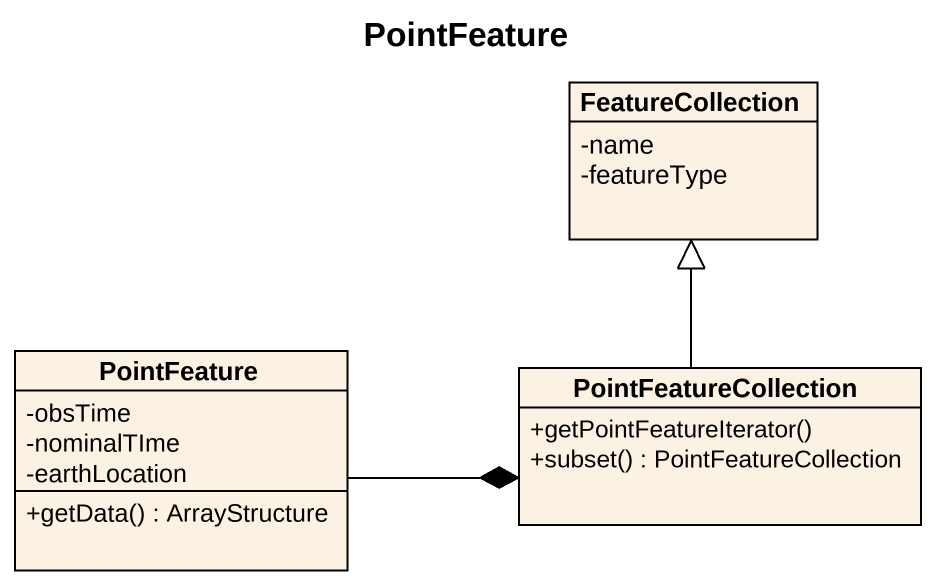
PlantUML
@startuml
title PointFeature
hide circle
hide empty members
skinparam classAttributeIconSize 0
class FeatureCollection {
  -name
  -featureType
}
class PointFeature {
  -obsTime
  -nominalTIme
  -earthLocation
  +getData() : ArrayStructure
}
class PointFeatureCollection {
  +getPointFeatureIterator()
  +subset() : PointFeatureCollection
}
PointFeature -right-* PointFeatureCollection
PointFeatureCollection -up-|> FeatureCollection
@enduml
